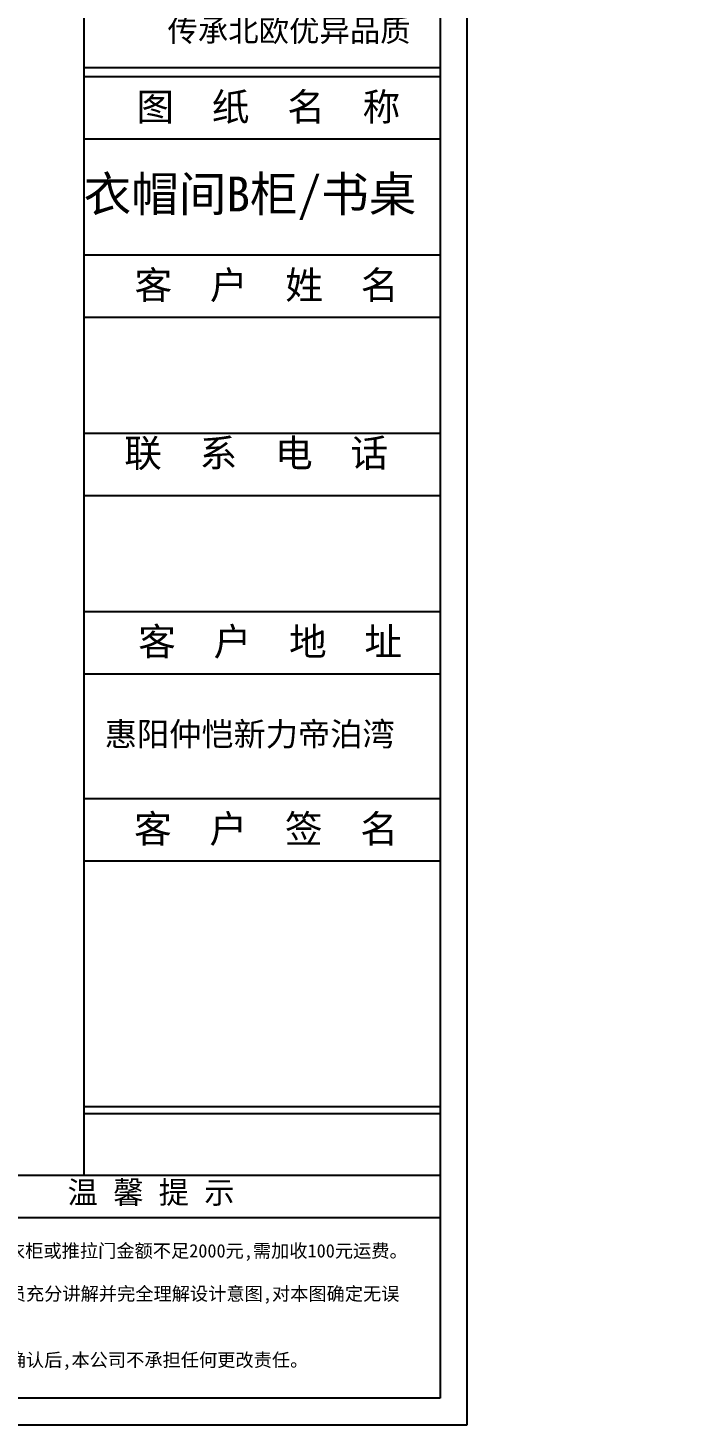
# Model space of a CAD drawing. Header units: millimetres. Extents: x 3255186 to 3429179, y -984851 to -941485.
# Drawn here: x 3346729 to 3349121, y -981261 to -976184 of the extents above; entities that cross this region are included whole.
import ezdxf

# ---------------------------------------------------------------- set-up
doc = ezdxf.new("R2010")
doc.units = ezdxf.units.MM
doc.header["$PDMODE"] = 35
doc.styles.add('DIM_FONT', font='SIMPLEX.shx', dxfattribs={"width": 0.8})
doc.styles.add('ROMANS', font='romans')
doc.styles.get("Standard").update_dxf_attribs({"font": 'acaderef.shx', "bigfont": 'bigfont.shx'})
doc.styles.add('新宋体', font='', dxfattribs={"height": 80})
doc.styles.get('新宋体').set_extended_font_data('NSimSun')
doc.dimstyles.new('ISO-25', dxfattribs={"dimtxt": 80, "dimasz": 20, "dimexe": 30, "dimexo": 80, "dimtad": 1, "dimdec": 0, "dimtxsty": 'DIM_FONT', "dimblk": 'ARCHTICK', "dimcen": 2.5, "dimadec": 0, "dimazin": 0, "dimtfac": 1, "dimtdec": 0, "dimtmove": 1, "dimatfit": 3, "dimfxl": 80, "dimfxlon": 1, "dimarcsym": 0})

# ---------------------------------------------------------------- blocks, each defined once
blk = doc.blocks.new('_ArchTick')
at = {"color": 0, "linetype": 'ByBlock', "const_width": 0.15}
blk.add_lwpolyline([(-0.5, -0.5), (0.5, 0.5)], dxfattribs=at)
blk = doc.blocks.new('*D882')
at = {"color": 0, "lineweight": -2, "ltscale": 5}
for p, q in [((3374291.9, -976335.6), (3374321.9, -976335.6)), ((3374291.9, -976335.6), (3374291.9, -976935.6)), ((3374211.9, -976935.6), (3374321.9, -976935.6))]:
    blk.add_line(p, q, dxfattribs=at)
at = {"layer": 'Defpoints', "color": 0, "ltscale": 5}
for p in [(3374262.6, -976335.6), (3292529.9, -976935.6), (3374291.9, -976935.6)]:
    blk.add_point(p, dxfattribs=at)
at = {"color": 0, "lineweight": -2, "ltscale": 5, "xscale": 20, "yscale": 20, "zscale": 20}
for p, rotation in [((3374291.9, -976335.6), 90), ((3374291.9, -976935.6), 270)]:
    blk.add_blockref('_ArchTick', p, dxfattribs=dict(at, rotation=rotation))
at = {"color": 0, "ltscale": 5, "insert": (3374251.3, -976635.6), "char_height": 80, "attachment_point": 5, "rotation": 90, "style": 'DIM_FONT'}
blk.add_mtext('600', dxfattribs=at)
blk = doc.blocks.new('M')
for p, q in [((18598.8, 32332.3), (18598.8, 24105.7)), ((16851.6, 32210.4), (16851.6, 25243.5)), ((18476.9, 32210.4), (18476.9, 24227.6)), ((16851.6, 30293.7), (18476.9, 30293.7)), ((16851.6, 30253), (18476.9, 30253)), ((16851.6, 29968.6), (18476.9, 29968.6)), ((16851.6, 29440.4), (18476.9, 29440.4)), ((16851.6, 29155.9), (18476.9, 29155.9)), ((16851.6, 28627.7), (18476.9, 28627.7)), ((16851.6, 28343.3), (18476.9, 28343.3)), ((16851.6, 27815), (18476.9, 27815)), ((16851.6, 27530.6), (18476.9, 27530.6)), ((16851.6, 26961.7), (18476.9, 26961.7)), ((16851.6, 26677.3), (18476.9, 26677.3)), ((16851.6, 25557.3), (18476.9, 25557.3)), ((16851.6, 25526.7), (18476.9, 25526.7)), ((18476.9, 25243.5), (7346.3, 25243.5)), ((18476.9, 25050.4), (15913.1, 25050.4)), ((18476.9, 24227.6), (7346.3, 24227.6)), ((18598.8, 24105.7), (7224.4, 24105.7))]:
    blk.add_line(p, q)
at = {"char_height": 101.583, "attachment_point": 1}
for s, insert, width in [('{\\fSimSun|b0|i0|c134|p2;缔造时尚家居精品\\P    传承北欧优异品质}', (16956.9, 30683.4), 1676.493), ('{\\fSimSun|b0|i0|c134|p54;温 馨 提 示}', (16777.5, 25217.3), 2345.165)]:
    blk.add_mtext(s, dxfattribs=dict(at, insert=insert, width=width))
at = {"char_height": 126.23, "attachment_point": 1, "style": '新宋体'}
for s, insert, width in [('图  纸  名  称', (17091.3, 30178.1), 1414.856), ('客  户  姓  名', (17082.6, 29365.4), 1414.856), ('联  系  电  话', (17035.5, 28600.1), 1756.252), ('客  户  地  址', (17099.5, 27740.1), 1414.856), ('客  户  签  名', (17080.6, 26886.8), 1414.856)]:
    blk.add_mtext(s, dxfattribs=dict(at, insert=insert, width=width))
at = {"char_height": 101.547, "attachment_point": 1, "style": 'ROMANS'}
for s, insert in [('{\\fSimSun|b0|i0|c134|p2;\\H0.8x;     \\H0.75x;    ① 订制本公司衣柜或推拉门金额不足2000元,需加收100元运费。\\P        }', (15519.2, 24930.5)), ('{\\fSimSun|b0|i0|c134|p2;\\P\\H0.6x;        \u3000 ② 请要求销售员充分讲解并完全理解设计意图,对本图确定无误}', (15508.4, 24904.2)), ('{\\fSimSun|b0|i0|c134|p2;\\P\\H0.6x;           ③ 本图经客户确认后,本公司不承担任何更改责任。}', (15508.4, 24602.2))]:
    blk.add_mtext(s, dxfattribs=dict(at, insert=insert))

msp = doc.modelspace()

# ---------------------------------------------------------------- block references
at = {"xscale": 0.7970586622832343, "yscale": 0.7970586624578573, "zscale": 0.7970586624}
msp.add_blockref('M', (3333500.3, -1000474.2), dxfattribs=at)

# ---------------------------------------------------------------- texts
at = {"lineweight": 13, "insert": (3346931.9, -976724.1), "char_height": 126.66, "width": 2570.11, "attachment_point": 1, "style": '新宋体'}
msp.add_mtext('衣帽间B柜/书桌', dxfattribs=at)
at = {"insert": (3347008.2, -978707), "char_height": 85.837, "width": 1829.185, "attachment_point": 1}
msp.add_mtext('{\\fSimSun|b0|i0|c134|p2;惠阳仲恺新力帝泊湾}', dxfattribs=at)

# ---------------------------------------------------------------- dimensions: what is measured, and where the dimension line sits
at = {"ltscale": 5}
dim = msp.add_linear_dim(base=(3374291.9, -976935.6), p1=(3374262.6, -976335.6), p2=(3292529.9, -976935.6), angle=90, dimstyle='ISO-25', dxfattribs=at)
dim.commit()
dim.dimension.update_dxf_attribs({"geometry": '*D882', "text_midpoint": (3374251.3, -976635.6)})

doc.saveas('drawing.dxf')
